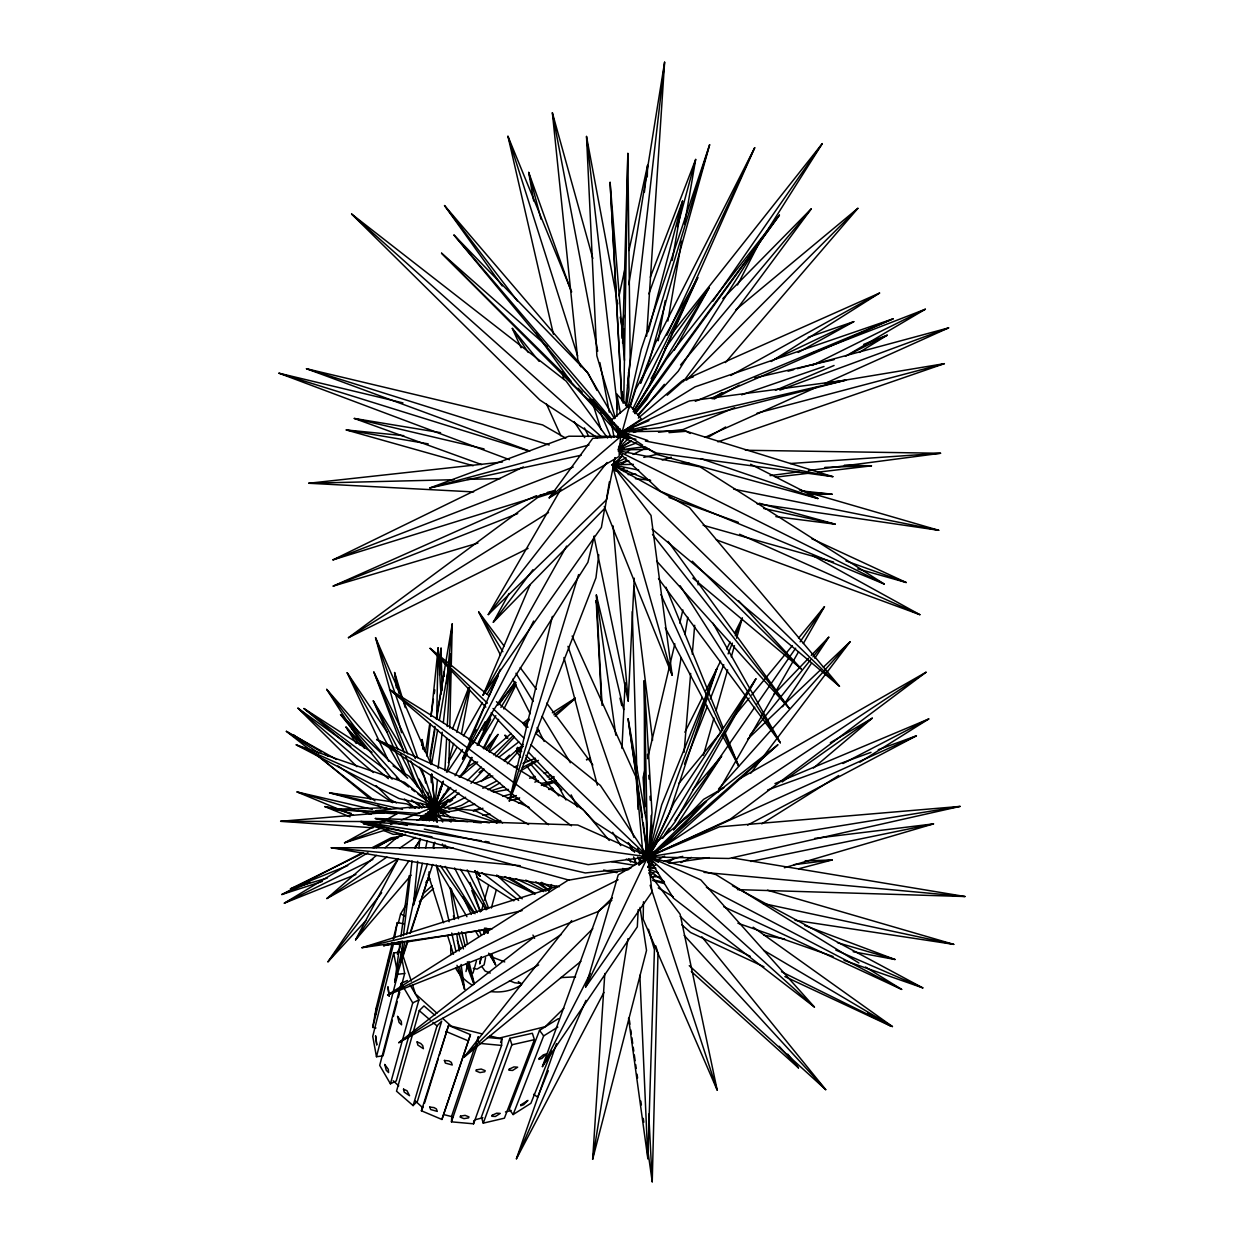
<?xml version="1.0" encoding="UTF-8"?>
<svg xmlns="http://www.w3.org/2000/svg" width="1244" height="1244" viewBox="0 0 1244 1244"><rect width="100%" height="100%" fill="white"/><g stroke="black" fill="none" stroke-linecap="round" stroke-linejoin="round"><path stroke-width="1.5" d="M444.17 675.958L444.201 672.087L436.597 719.265M623.742 402.916L627.847 153.416L630.179 359.687L625.608 405.264M643.475 901.744L643.164 919.207L717.182 1090.086L680.126 914.231L648.746 872.93M436.924 821.864L434.933 802.769M436.706 717.524L438.152 647.782L431.108 716.264M449.488 739.667L448.882 764.765L446.441 772.042M449.768 728.082L451.152 670.174M451.245 666.317L452.272 623.85L436.24 718.83M647.284 177.006L647.564 165.39L628.951 250.495M647.346 1147.201L652.229 1181.8L657.998 953.168L655.79 945.891M622.622 343.188L627.847 153.416M623.602 338.679L623.866 329.085M624.752 298.389L625.126 284.954M628.531 1018.198L647.844 1158.677L654.437 949.654L648.466 929.221M428.853 818.739L428.978 814.929M474.633 1047.65L451.821 1115.588L451.463 1121.839L473.575 1123.814L501.581 1045.426L501.892 1038.833L487.399 1037.48M621.083 430.595L619.092 456.455L549.195 497.849L592.735 438.339L628.5 435.773M621.969 748.422L625.126 682.816M593.979 536.304L628.204 701.072L634.269 578.196M473.575 1123.814L473.746 1120.688M478.069 1041.586L478.334 1036.641L475.861 1043.98M638.203 909.613L637.317 926.858L542.4 1066.59L598.691 911.028L611.924 900.112M444.901 770.534L446.627 738.003M447.249 726.527L450.297 669.116M450.499 665.276L451.106 653.8L439.365 720.229M431.139 819.796L431.481 814.011M439.505 675.181L441.06 648.186L438.51 665.229M640.007 907.405L646.522 950.432L592.642 1159.315L604.817 973.508M646.631 336.175L664.607 62.2L628.795 284.643M617.584 437.033L618.315 427.547L583.078 390.569L454.029 235.085L587.339 372.438L614.443 418.622M433.534 802.707L431.637 819.936L433.472 814.354M443.89 675.927L444.201 672.087M684.091 752.293L690.669 673.408M692.27 654.173L694.681 625.312M698.039 584.898L698.366 581.057M421.623 745.28L422.136 739.574L424.406 750.925M427.501 863.709L413.474 904.948L417.673 861.268M418.964 847.973L419.866 838.472M442.708 822.02L434.856 806.641L437.421 779.708M446.58 683.5L452.272 623.85M426.987 756.212L430.315 723.884M621.409 430.719L620.803 436.38L549.195 497.849M433.985 804.775L432.896 814.338L442.677 819.174L467.791 821.6M438.106 768.465L442.226 732.156M443.315 722.608L451.106 653.8M407.581 940.697L400.397 962.498L402.807 941.413M403.476 935.659L412.028 860.879M627.489 385.609L664.607 62.2M644.392 192.26L647.564 165.39M598.768 554.793L595.954 577.807L509.309 801.105L552.367 616.371M407.737 941.786L394.737 982.2L400.164 942.237M400.941 936.53L409.229 875.62M626.416 406.99L628.935 389.761L628.5 372.329M425.448 752.34L429.709 723.93M430.844 716.357L433.394 699.315M434.249 693.639L434.809 689.845M623.85 315.323L622 326.83L622.016 338.29M592.642 1159.315L628.002 938.676M430.517 757.005L434.762 730.586M609.404 481.708L605.082 508.034L493.308 622.233L509.091 593.497M681.137 657.563L648.171 856.961L651.949 892.01L585.629 987.067L618.206 874.89L648.171 856.961L926.002 672.242L737.303 780.112M684.946 634.549L687.808 617.288M434.965 726.434L430.16 754.921L431.03 764.5M604.662 508.438L601.396 527.425L483.03 695.163L530.099 584.727M667.872 321.03L681.619 241.18M684.558 224.075L695.676 159.434L650.317 277.241M658.231 340.763L665.213 300.597M672.195 260.431L682.521 201.139L648.886 293.879M431.652 763.894L437.686 729.715M375.968 1027.995L372.702 1027.404L376.279 1007.5L392.295 942.905M394.612 937.789L397.318 922.597L404.238 923.888M461.462 733.898L469.703 690.078M615.034 457.916L606.574 499.668L488.254 614.598L560.951 489.094M485.564 957.709L484.103 964.893L477.058 969.123L473.295 968.283M376.123 1010.237C378.471 999.585 373.651 1022.739 375.983 1012.087M388.439 960.617C390.927 949.359 385.858 973.617 388.346 962.374M481.21 956.729L479.733 963.929L481.179 957.274M465.987 971.564L467.091 966.261M413.474 904.948L422.354 863.383M425.588 848.268L427.19 840.711M400.397 962.498L404.891 941.848M406.524 934.337L414.687 896.8M643.972 858.173L646.429 846.853M619.03 295.885L625.234 267.522M394.737 982.2L402.341 948.301M628.422 405.606L641.173 349.455L709.624 144.755L649.15 361.771M644.89 769.958L643.101 777.484L644.952 806.563M647.58 758.669L674.854 643.848M679.768 623.135L682.894 609.964M594.243 536.18L587.899 562.319L462.55 758.887L500.321 669.381M393.213 939.204L397.318 922.597M398.313 923.172L400.615 913.889L406.586 904.03M372.702 1027.404L393.602 943.481L400.537 944.771M400.599 952.08L393.664 952.92L372.733 1036.392L376.481 1056.716L383.012 1055.861L392.373 1020.267M397.38 954.148L398.329 950.463M431.512 819.827L432.446 816.157L430.082 796.969M398.173 954.086L400.07 946.637M376.481 1056.716L397.738 974.301L393.664 952.92M407.394 980.505L401.206 983.429L379.7 1065.377L390.429 1083.819L396.245 1080.974L418.917 999.927L410.271 985.357M393.353 1016.519L397.303 1001.544M398.282 997.797L399.775 992.168M400.755 988.42L404.689 973.446L401.625 957.413M622.264 430.782L620.803 436.38L617.055 437.39M648.233 331.821L682.521 201.139M496.372 889.678L491.318 908.089M620.118 437.266L621.129 433.534M677.42 226.563L695.676 159.434M390.429 1083.819L412.728 1002.882L401.206 983.429M481.335 911.339L483.387 903.921M484.414 900.221L488.534 885.386M629.619 405.093L610.089 421.11L622.187 431.808L641.375 419.041L629.619 405.093L622.187 431.808L642.697 445.181M473 973.119L476.39 961.068M484.025 933.964L485.067 930.263M434.887 1015.306L423.971 1005.929L419.259 1010.641L396.525 1091.175L413.101 1105.589L417.517 1101.049L441.698 1021.153L437.002 1025.911L413.101 1105.589M703.404 755.248L713.932 718.099M716.046 710.682L727.631 669.816M731.317 656.801L734.489 645.667M736.588 638.234L741.859 619.652M448.897 759.991L453.625 743.368M456.781 732.281L469.392 687.932M416.678 820.294L420.363 819.127L434.856 806.641L440.189 788.012M442.537 782.227L432.896 814.338L424.437 816.297L376.092 810.684L415.885 806.672L419.29 808.211M630.102 405.839L709.624 144.755M442.926 781.714L432.896 814.338L427.19 814.478M509.309 801.105L578.6 574.604M421.389 1110.768L448.555 1025.398L470.465 1034.65L441.915 1119.46L421.389 1110.768L423.302 1106.476M424.515 1103.195L438.246 1058.737M439.396 1055.036L448.555 1025.398M439.832 792.444L442.662 783.316M638.918 864.86L641.266 857.489L647.689 858.142L652.929 854.737L638.918 864.86L675.088 837.196L777.78 744.861L684.122 818.334L673.719 829.701M630.117 406.819L635.777 389.108L697.744 277.692L649.088 385.624L633.243 411.733M431.606 819.905L433.347 814.493M410.691 932.611L429.024 875.652L428.978 871.826M441.915 1119.46L470.465 1034.65M669.163 814.043L716.762 668.899L661.699 804.852L647.689 858.142L668.992 840.555L706.452 801.229L657.19 841.644L647.689 858.142L628.111 718.814L646.351 820.791L647.689 858.142L777.78 744.861M409.976 933.435L432.725 864.424M401.206 820.123L434.856 806.641L443.393 781.139M451.463 1121.839L477.369 1045.053M432.99 847.568L434.825 842.188M603.931 992.401L516.431 1158.77L556.488 1043.669M548.557 890.766L551.512 884.531M550.594 889.258L551.885 885.588M500.586 1042.503L501.892 1038.833M646.709 859.526L648.015 855.888M509.869 1038.336L481.397 1117.05L483.263 1123.145L504.411 1118.185L534.407 1039.673L532.37 1033.266L509.869 1038.336L511.89 1044.773L483.263 1123.145M716.762 668.899L647.689 858.142L643.257 822.999M640.396 382.825L655.417 343.017L754.704 147.725L655.743 370.463L651.11 378.689M558.4 1018.649L539.523 1030.359L509.262 1109.306L513.119 1114.562L530.893 1103.304L551.745 1051.149M640.769 383.276L648.451 363.559M513.119 1114.562L543.659 1035.91L557.81 1027.109M650.254 851.596L585.629 987.067M452.474 728.984L468.677 687.714M646.616 859.682L648.046 856.074M684.495 764.003L707.369 706.25M710.231 699.019L723.806 664.731M728.098 653.893L732.374 643.07M735.235 635.855L742.388 617.802L734.535 633.398M548.324 1070.695L537.657 1097.177L533.629 1094.3M647.113 859.744L648.622 856.214M613.712 461.229L615.236 457.699M516.431 1158.77L585.971 1000.378M469.408 739.574L485.347 704.384M489.327 695.598L498.098 676.238M666.846 335.196L754.704 147.725M464.09 772.959L471.429 757.378M477.136 745.28L491.8 714.134M467.153 767.983L472.191 757.534M478.069 745.358L490.649 719.25M668.339 815.737L647.689 858.142L646.289 837.305M632.729 409.058L697.744 277.692M483.278 748.328L490.105 734.489M684.884 732.234L702.3 697.557M705.783 690.622L720.603 661.139M726.698 649.01L730.181 642.075M483.761 748.81L498.611 719.374M503.851 708.987L516.073 684.744M650.27 853.011L647.689 858.142L647.129 847.024M462.55 758.887L533.645 621.036M737.505 284.969L761.421 238.584M542.4 1066.59L590.247 973.554M411.142 875.201L355.582 939.858L398.36 858.702M623.493 431.326L620.803 436.38L568.85 436.224L429.926 487.928L581.166 455.242M443.999 794.076L432.896 814.338L429.056 814.136M654.453 385.827L646.896 399.355L635.109 413.708M674.248 350.31L709.142 287.753L664.965 348.709M483.03 695.163L566.595 546.085M442.802 797.637L448.462 787.53M455.055 775.743L467.293 753.848M472.953 743.756L485.191 721.862M488.643 751.127L497.989 734.473L485.316 748.841M706.452 801.229L647.689 858.142L652.011 812.565L644.252 680.639L647.689 858.142L674.201 802.473L755.901 678.851L675.228 821.6L662.601 838.347M448.322 762.572L456.828 747.566M463.452 735.888L482.361 702.549M487.088 694.214L498.44 674.201M717.85 792.335L798.524 651.84M803.329 643.49L824.445 606.699L798.539 638.141M623.679 431.373L620.803 436.38L656.677 453.096L832.842 476.654L686.299 431.264L668.961 432.617M482.936 730.197L488.768 720.276M618.548 447.016L625.483 435.462M415.107 848.004L420.083 839.793M755.901 678.851L647.689 858.142L647.564 846.604M636.446 406.601L709.142 287.753M433.052 818.412L435.089 815.1M478.629 743.85L495.843 715.689M500.912 707.401L516.104 682.552M620.585 443.859L626.618 434.156M633.569 411.702L666.364 359.314L779.413 215.15L655.526 386.138L634.829 413.086M671.651 333.781L822.253 143.635L678.182 371.256L637.814 414.905M615.002 466.111L622.233 454.682M673.548 829.826L721.582 756.103L692.861 789.8M782.538 706.732L811.57 663.083M814.789 658.231L828.768 637.223L811.275 655.417M447.389 772.042L462.55 749.526M469.05 739.869L476.094 729.715M355.582 939.858L408.841 861.004M365.829 920.669L327.996 961.783L398.064 859.091M647.424 862.03L650.736 857.24M708.271 774.266L754.75 707.23M756.958 704.042L795.678 648.186M800.11 641.795L824.445 606.699M635.451 412.697L638.763 407.923M712.828 301.25L822.253 143.635M440.749 803.297L432.896 814.338L425.324 813.856M486.777 750.116L497.989 734.473M664.731 834.584L669.288 828.317M674.963 820.465L721.582 756.103M634.798 412.402L779.413 215.15M683.236 381.69L811.244 208.868L722.795 298.669M414.703 847.599L420.41 839.887M497.973 705.099L515.265 681.899M499.326 703.871L514.285 683.905M493.308 622.233L532.93 569.736M750.598 773.395L850.025 641.842L823.372 667.173M327.996 961.783L381.675 892.741M488.254 614.598L607.056 462.488M580.886 961.348L464.012 1057.198L571.711 920.576M749.805 735.406L810.544 659.88M812.985 656.863L828.768 637.223M678.851 783.456L720.805 732.514M733.151 717.539L749.183 698.071M751.656 695.069L792.366 645.636M409.245 807.931L434.856 806.641L450.67 787.514M459.192 777.205L467.713 766.91L475.846 761.701M624.535 431.917L620.803 436.38L571.198 382.11L536.133 333.236M638.234 415.558L664.358 384.334M680.546 365.005L811.244 208.868M725.408 362.579L857.862 208.323L735.95 309.678M718.519 789.023L850.025 641.842M507.365 763.723L522.807 746.54M651.592 853.866L647.689 858.142L651.98 828.846L651.172 815.458M470.994 783.331L484.149 769.305M495.983 756.679L514.41 737.054M524.921 725.827L527.565 723.013M773.612 694.618L808.584 658.216M650.814 854.208L648.171 856.961L588.194 864.673L424.313 829.126M685.133 818.568L703.606 799.363L723.821 787.81M619.31 447.576L628.904 437.95M686.486 380.197L857.862 208.323M435.042 813.56L429.398 820.776L421.141 816.328M464.012 1057.198L592.782 928.693M563.874 1008.293L545.214 1026.689L498.999 1038.18L489.825 1035.863M651.809 854.084L654.562 851.378M448.089 799.472L432.896 814.338L427.501 812.798M467.417 780.548L481.226 767.019M493.65 754.859L512.979 735.935M524.019 725.112L529.54 719.701M612.39 897.857L598.597 911.354L387.615 994.982L567.933 880.317L628.873 869.525M435.058 817.852L437.748 815.286M747.613 739.154L820.558 669.832M482.921 780.33L488.519 775.028M503.898 760.442L509.48 755.139M419.352 901.527L433.518 888.418M648.311 862.916L655.339 856.416M648.311 862.978L651.11 860.428M621.627 464.245L625.903 460.373M625.157 432.523L620.803 436.38L592.595 399.448M667.173 395.25L684.573 379.824L879.57 293.055L771.233 361.506M481.241 781.496L489.918 773.83M504.395 761.064L523.211 744.456M536.226 732.949L539.118 730.399M555.042 716.342L575.303 698.459M422.758 894.016L432.134 885.712M425.821 882.307L429.849 878.762M621.72 464.587L626.027 460.809M397.318 859.137L326.892 898.526L376.341 855.421M385.065 847.802L398.158 836.388L405.544 834.304M638.374 418.046L682.489 380.54L693.421 376.776M460.14 776.847L477.649 761.966M489.327 752.06L511.222 733.462M522.915 723.542L528.747 718.581M813.483 768.014L872.262 718.177L830.354 742.699M604.273 506.463L672.18 675.274L651.016 515.389L612.172 464.774L622.435 456.113M625.359 453.64L629.759 449.939M458.927 792.988L432.896 814.338L427.796 812.037M625.297 432.694L620.803 436.38L613.743 422.758M538.636 964.955L398.795 1042.674L534.749 936.53M450.281 816.981L434.856 806.641L404.658 782.398L296.259 744.861L398.92 798.524L434.856 806.641L456.221 790.158M479.111 772.508L483.683 768.979M498.937 757.207L518.779 741.906M553.86 714.833L575.226 698.366M926.002 672.242L730.337 819.143L648.171 856.961L375.346 818.49L577.776 825.036L700.807 879.897L814.431 1007.049L673.377 898.106L648.171 856.961L600.401 785.446L535.604 733.276M528.062 548.386L348.444 637.706L537.641 497.538L554.155 492.235M440.5 808.755L432.896 814.338L427.734 804.417M443.548 806.532L446.58 804.308M449.628 802.069L452.661 799.845M650.845 874.874L654.017 872.635M668.246 862.558L674.575 858.08M782.118 781.978L872.262 718.177M326.892 898.526L386.915 857.023M399.542 848.284L415.341 837.367M624.006 434.234L620.803 436.38L618.081 427.221M631.035 440.625L618.175 449.239L631.346 441.091M398.795 1042.674L561.355 934.384M552.336 712.796L575.132 698.226M712.143 398.842L721.986 392.622M761.732 823.886L838.689 775.541M859.977 762.168L928.739 718.97L774.965 783.58M348.444 637.706L548.526 512.528M859.184 352.456L887.221 335.196L863.818 344.324M355.908 874.501L284.347 903.144L367.944 852.7M376.139 847.755L389.263 839.84L396.712 838.347M708.987 436.799L725.641 426.987M845.454 356.328L925.334 309.227L811.523 353.389M469.719 800.545L461.337 805.443L448.897 809.331M488.146 789.784L499.886 782.927M519.992 771.187L538.434 760.411M435.695 814.338L432.446 816.157L422.773 815.442M714.009 399.122L739.263 385.111M798.197 352.441L853.773 321.636L808.211 337.311M625.872 433.565L620.803 436.38L619.916 428.682M629.262 431.699L632.636 429.818M730.741 375.486L879.57 293.055M388.937 828.955L344.541 842.826L375.128 825.892M380.229 823.077L398.92 812.721M747.628 825.083L916.377 735.826L878.264 749.712M441.511 809.844L432.896 814.338L428.48 803.671M444.948 808.04L465.614 797.249M482.812 788.245L496.589 781.045M522.402 767.564L536.18 760.364M322.274 881.452L281.828 894.514L362.02 852.933M372.251 847.63L391.02 837.896L402.278 835.984M649.244 864.145L652.68 862.372M656.101 860.584L664.669 856.136M843.012 763.505L928.739 718.97M549.024 779.397L554.171 776.769M620.896 469.781L624.364 468.039M849.17 354.431L887.221 335.196M651.996 877.207L655.417 875.481M681.059 862.558L691.322 857.396M387.615 994.982L618.112 879.803M628.92 460.855L612.172 464.774L689.503 507.645L839.467 686.221L612.172 464.774L626.09 457.854M633.056 454.402L645.232 448.353M812.254 365.394L925.334 309.227M284.347 903.144L372.873 859.464M327.219 878.077L290.474 888.838L363.388 853.011M373.806 847.895L392.902 838.503L398.484 837.616M554.808 491.022L333.003 559.862L523.335 466.951M412.728 1002.882L418.917 999.927M774.825 359.205L853.773 321.636M296.259 744.861L434.856 806.641L455.413 797.109M658.76 852.171L648.171 856.961L594.632 822.035L528.311 751.998M662.29 850.585L916.377 735.826M705.053 437.344L818.008 386.589M825.067 383.416L948.612 327.887L797.435 368.675M477.945 543.068L333.221 586.079L536.491 495.687M710.977 398.36L893.13 318.806L695.023 386.868L622.187 431.808L572.162 384.318L441.573 253.201L547.407 346.594M534.827 782.149L538.403 780.61M547.313 776.769L550.89 775.23M586.577 759.851L590.138 758.311L586.468 759.509M281.828 894.514L310.114 882.369M734.551 407.705L683.018 429.569L658.511 432.243M775.432 390.352L834.071 365.472M648.933 420.659L622.187 431.808L589.096 399.091M695.272 401.33L893.13 318.806M475.037 783.362L492.795 775.976M514.13 767.113L517.675 765.651M523.009 763.427L535.449 758.265M290.474 888.838L347.714 865.606M344.541 842.826L381.737 827.929M390.585 824.368L395.903 822.253M333.221 586.079L517.706 513.585M333.003 559.862L573.22 467.06M618.377 449.644L636.524 442.957M779.864 390.103L948.612 327.887M767.564 790.018L871.002 752.356M472.953 810.777L480.184 808.227M507.35 798.71L516.4 795.538M543.566 786.021L556.239 781.59M628.127 433.861L620.803 436.38L635.948 439.256M637.286 430.704L642.775 428.822M741.626 394.83L824.01 366.498M717.897 441.838L944.367 363.652L826.218 383.292M633.212 428.029L622.187 431.808L647.797 440.531M496.232 822.937L499.886 821.693M491.038 790.889L503.882 786.659M529.586 778.215L535.091 776.411M544.266 773.395L547.935 772.182M492.095 928.848L361.957 947.695L557.11 886.35M628.049 434.094L620.803 436.38L628.344 435.555M633.491 432.399L646.18 428.418M436.457 813.218L432.896 814.338L427.827 792.304M440.018 812.114L443.564 811.01M623.508 471.507L627.178 470.403M662.119 459.953L671.309 457.201M784.373 867.768L933.513 823.886L814.664 838.409M473.762 810.886L482.936 808.273M510.46 800.467L519.634 797.87M548.993 789.536L552.663 788.494L548.806 788.867M402.729 942.594L383.603 945.642L394.752 942.47M436.131 815.115L432.446 816.157L426.832 814.882M456.439 809.377L474.897 804.168M502.592 796.347L511.828 793.75M541.358 785.415L556.13 781.248M539.569 495.376L554.544 491.162M655.666 854.877L648.171 856.961L530.768 744.627M788.09 371.194L793.703 369.686M429.926 487.928L588.987 444.963M649.617 865.326L653.302 864.331M664.343 861.346L682.754 856.37M620.321 449.333L624.053 448.338M757.052 413.179L944.367 363.652M798.617 868.794L832.174 859.962L805.132 860.91M475.379 1119.678L482.905 1117.734M505.484 1111.934L511.128 1110.472M845.578 380.229L660.3 427.578L622.187 431.808L689.269 400.972L845.578 380.229L622.187 431.808L685.149 430.828L690.311 433.456M547.391 492.375L554.762 490.649M643.801 457.372L658.682 453.904M383.603 945.642L402.434 941.226M754.937 377.927L834.118 359.625M361.957 947.695L522.091 910.608M814.431 1007.049L648.171 856.961L719.498 826.809L960.073 806.407L728.922 858.484L648.171 856.961L647.797 851.145M511.89 1044.773L534.407 1039.673M440.392 812.721L444.139 811.912M507.754 798.181L515.249 796.564M548.931 789.302L552.663 788.494M750.801 861.47L933.513 823.886M494.988 821.631L500.679 820.496M513.648 799.876L519.339 798.757M493.246 792.195L508.454 789.411M540.767 783.502L555.959 780.719M436.535 813.731L432.896 814.338L432.15 799.426M440.174 813.125L458.352 810.093L497.118 822.735M960.073 806.407L648.171 856.961L651.296 859.2M406.555 941.988L483.107 929.812M486.933 929.206L490.774 928.599M647.937 866.275L655.619 865.202M669.039 863.305L709.329 857.614M770.036 475.612L798.772 471.849M808.351 470.59L940.542 453.267L745.358 450.25M644.921 446.705L618.455 450.079L649.368 449.239M452.07 819.096L448.244 819.563L451.012 822.051M482.656 815.271L490.307 814.307M397.738 974.301L404.689 973.446M793.905 864.673L832.174 859.962M775.463 477.167L810.015 473.093M817.697 472.191L871.453 465.831L844.396 465.178M473.622 491.924L308.745 483.263L502.421 462.006M630.832 868.203L585.318 872.961L360.791 821.538L438.043 826.249M373.169 827.82L280.631 821.304L384.163 812.659M628.08 474.586L635.793 474.057M790.096 463.53L940.542 453.267M437.997 815.862L432.446 816.157L429.024 814.525M560.609 977.613L575.568 976.851M402.403 833.962L393.197 834.335L384.194 830.681M824.834 467.386L871.453 465.831M518.406 802.986L522.247 802.862M396.572 813.918L333.034 809.253L386.651 807.76M308.745 483.263L453.936 479.702M467.48 479.375L500.383 478.567M650.565 480.977L612.172 464.774L633.367 464.354M681.51 463.421L689.207 463.266M651.467 876.833L659.211 876.678M810.886 494.459L832.018 494.195L801.26 490.898M559.411 886.661L331.277 847.739L452.987 847.786M280.631 821.304L384.754 821.6M436.644 814.369L432.896 814.338L436.675 814.913M737.474 889.615L965.002 896.52L732.296 857.894M333.034 809.253L396.416 812.472M376.092 810.684L419.648 813.483M806.936 492.391L832.018 494.195M569.177 880.177L363.357 823.59L378.782 824.959M647.968 867.177L655.697 867.892M704.026 872.371L965.002 896.52M479.795 1043.389L501.581 1045.426M331.277 847.739L520.303 865.7M473.591 822.16L481.319 822.906M473.14 465.738L346.267 429.957L403.802 435.664M431.606 804.821L434.856 806.641L474.85 810.559L499.139 822.564M635.357 478.676L650.534 480.262M522.34 983.615L514.674 982.76L509.449 980.692M775.867 516.633L835.237 524.191L759.244 503.229M390.709 809.409L329.582 792.832L406.85 803.919L415.387 807.994M757.052 503.758L938.707 530.286L799.41 489.872M647.937 867.379L655.635 868.514M440.438 815.473L489.436 822.859M795.04 920.296L953.744 944.367L767.486 890.206M360.791 821.538L481.381 840.804M485.222 841.426L489.047 842.032M611.55 861.625L634.533 865.295M481.646 464.603L354.307 418.451L440.578 432.679M346.267 429.957L428.2 443.859M350.015 816.826L324.824 806.61L336.067 808.584M339.814 809.253L343.546 809.906M763.707 935.146L784.637 939.018M853.151 951.722L895.011 959.497L804.868 925.536M645.418 441.045L832.842 476.654M363.357 823.59L432.01 836.87M603.635 870.054L616.993 872.635M618.47 450.701L700.154 466.904L884.189 584.011L660.533 491.318L619.403 452.971M612.172 464.774L638.763 470.108M733.68 489.141L938.707 530.286M653.116 879.897L664.452 882.323M762.774 903.408L953.744 944.367M375.346 818.49L407.363 825.441M763.66 508.469L835.237 524.191M329.582 792.832L402.527 809.362M353.42 815.333L297.067 791.962L372.345 809.377M354.307 418.451L484.04 448.913M529.742 451.074L306.475 368.722L542.602 424.904L565.787 438.199M509.465 459.674L278.998 373.2L402.947 402.901M443.735 1114.593L453.018 1116.925M482.485 1033.997L451.277 1026.113L442.662 1018.354M324.824 806.61L351.135 813.312M419.85 818.754L425.432 820.247M652.929 880.565L664.125 883.567M750.645 464.245L817.868 498.533L656.879 454.433L645.838 447.234M703.109 525.248L833.542 562.024M857.769 568.85L906.207 582.503L811.648 538.636M837.476 942.657L895.011 959.497M297.067 791.962L354.478 809.222M358.179 810.342L371.147 814.245M278.998 373.2L529.12 451.09M306.475 368.722L549.179 444.979M700.823 458.616L817.868 498.533M737.894 923.204L833.107 956.512M844.085 960.352L922.815 987.891L732.421 885.759M669.008 497.491L738.345 522.34M845.998 560.92L906.207 582.503M417.922 793.936L434.856 806.641L449.348 811.959M716.357 539.849L919.86 614.676L813.234 555.897M490.665 956.512L504.722 961.939M490.26 973.072L485.036 971.004L481.786 966.479M445.865 1031.4L467.806 1040.668M649.43 869.136L658.309 872.993M835.828 950.105L922.815 987.891M626.307 859.075L636.99 863.725M502.592 822.937L376.668 739.48L529.12 807.325M739.589 534.251L919.86 614.676M515.622 878.684L543.628 891.559M723.713 906.736L901.651 989.4L865.497 967.039M763.894 966.775L690.56 932.502L681.821 924.79M784.84 976.571L891.326 1026.362L880.037 1018.867M496.543 875.807L534.889 893.938M750.288 956.325L691.353 927.215L680.219 916.377M781.496 971.735L892.43 1026.549L753.195 927.2M618.299 451.183L884.189 584.011M622.762 868.436L626.183 870.162M658.449 862.325L648.171 856.961L715.953 874.594L858.92 962.98M706.405 887.376L901.651 989.4M400.615 913.889L405.233 916.346M396.401 802.862L389.807 799.27L376.092 785.664M525.745 880.114L546.007 891.17M867.566 1013.16L891.326 1026.362M376.668 739.48L528.591 824.492M310.798 750.521L286.369 731.332L336.502 759.462M504.986 876.585L535.044 893.674M541.575 882.338L549.832 887.112M658.278 887.936L673.331 896.846M763.645 950.307L892.43 1026.549M299.198 739.869L293.273 734.94L321.341 751.967M324.637 753.973L327.95 755.979M437.25 819.081L429.46 813.84M548.448 824.71L389.59 689.518L517.768 768.963M521.049 771L583.498 809.704M509.216 877.502L535.138 893.565M476.607 877.3L513.834 900.843M388.361 778.651L304.002 708.551L372.003 752.356M393.042 765.915L409.229 776.349L422.649 792.21M597.4 437.748L539.912 400.055L351.617 214.046L566.16 381.13L607.601 438.012M453.36 819.05L456.455 821.118M286.369 731.332L318.542 752.947M337.855 765.931L392.544 802.675M535.884 881.872L548.588 890.595M293.273 734.94L299.555 739.449M356.904 766.631L297.985 708.178L350.777 746.384M648.777 870.271L664.374 881.763M389.59 689.518L571.478 825.798M304.002 708.551L385.593 769.709M396.37 777.795L408.685 787.017M411.764 789.334L414.843 791.635M481.957 872.619L518.67 900.438M411.593 799.97L422.011 808.056M313.861 752.915L374.957 800.887M485.844 707.167L430.129 648.342L488.892 695.66M496.434 701.725L528.078 727.211M316.971 754.657L370.323 799.037M377.741 805.195L380.695 807.667M652.011 529.073L839.467 686.221M692.846 578.071L801.276 668.93L738.578 600.712M297.985 708.178L373.371 772.524M404.424 799.006L414.765 807.838M423.644 815.411L429.553 820.465M419.259 1010.641L430.175 1020.033M432.912 1022.381L437.002 1025.911M540.502 883.084L548.962 890.502M518.328 981.532L521.174 984.082M351.617 214.046L602.096 437.406M691.306 971.486L798.461 1067.865L787.701 1054.15M436.924 1013.191L415.418 993.816L412.464 984.781M689.269 965.671L825.736 1089.666L701.834 936.779M393.182 1080.772L398.749 1085.856M415.434 1101.064L422.385 1107.409M496.745 875.03L522.185 898.821M392.14 779.164L340.545 714.585L407.69 778.169M425.09 795.103L444.279 815.629M430.129 648.342L487.43 703.171M493.028 708.52L523.771 737.941M507.241 738.438L505.017 735.297L507.801 737.972M517.504 747.317L521.656 751.314M525.823 755.326L561.884 790.018M441.573 253.201L571.183 381.364M578.071 388.175L582.208 392.264M692.286 561.215L801.276 668.93M474.99 870.784L480.2 876.274L477.416 871.375M491.162 712.781L522.993 746.4M356.188 743.446L346.019 727.087L364.508 746.633M684.184 935.41L825.736 1089.666M616.962 416.32L616.806 394.146L629.169 407.783M340.545 714.585L398.795 778.962M420.799 803.282L424.671 807.574M428.558 811.865L437.219 822.16M656.599 561.028L789.225 708.349L668.059 541.389M779.117 1046.266L798.461 1067.865M505.017 735.297L507.583 738.19M516.555 748.297L520.396 752.62M525.528 758.405L528.078 761.281M530.644 764.174L558.836 795.942M420.69 817.51L423.224 820.371M364.321 748.188L326.721 689.378L387.335 758.871M502.218 285.964L444.543 205.571L588.179 373.387L596.996 390.414M454.029 235.085L612.157 420.068M427.361 817.355L429.802 820.262M584.727 811.166L609.233 840.446M521.065 347.76L512.31 328.4L539.103 361.366M476.623 871.764L480.2 876.274M346.019 727.087L360.371 745.249M652.509 534.485L789.225 708.349M526.616 727.009L523.04 722.422L526.321 727.211M444.543 205.571L517.395 300.97M500.492 655.09L478.691 611.939L504.053 645.947M520.194 667.608L536.335 689.254M546.722 703.155L592.844 765.013M326.721 689.378L359.081 732.84M421.467 816.67L423.784 819.765M539.523 1030.359L543.659 1035.91M658.496 578.553L780.33 742.761L712.999 623.228M430.237 813.109L432.446 816.157L433.752 821.196M516.151 750.972L520.614 757.254M527.285 766.646L538.419 782.321M418.855 804.277L421.063 807.449M426.599 815.38L429.926 820.138M440.485 865.902L473.653 913.391M484.709 929.237L486.933 932.394M388.672 761.344L347.169 672.724L387.133 732.156M512.31 328.4L528.28 352.487M574.059 421.56L584.711 437.624M628.236 842.546L634.58 852.249M637.752 857.116L640.924 861.968M680.157 585.768L780.33 742.761M444.901 844.909L446.969 848.159M460.342 869.245L486.093 909.799M445.181 866.399L475.053 913.702M484.32 928.382L487.415 933.264M405.684 775.059L373.278 700.87L403.305 749.914M478.691 611.939L502.871 651.701M515.965 673.253L533.085 701.414M542.151 716.326L570.358 762.727M612.67 832.314L620.74 845.578M628.795 858.826L630.801 862.139M436.271 865.249L466.92 916.688M475.814 931.616L478.784 936.592M488.659 953.184L495.578 964.8L491.66 953.821M418.762 778.977L434.856 806.641L431.901 774.079M614.054 468.071L615.951 471.352M347.169 672.724L403.398 772.617M427.221 814.944L430.082 820.029M552.896 776.365L565.958 799.954M426.086 804.479L427.905 807.807M429.724 811.15L433.036 819.889M665.229 627.722L720.478 731.767M722.282 735.173L738.594 765.884L724.785 731.938M426.008 801.12L413.941 777.982L405.793 756.445M373.278 700.87L398.002 749.043M400.661 754.206L417.44 786.892M426.257 804.106L428.029 807.543M429.802 810.995L432.446 816.157L431.108 810.482M467.122 869.867L487.181 909.177M442.366 843.992L444.108 847.428M454.589 867.985L477.261 912.536M485.113 927.962L487.726 933.109M584.416 427.889L588.77 436.473M512.715 679.24L530.162 713.761M537.128 727.569L544.11 741.377M571.151 794.869L577.263 806.952M462.986 897.033L471.352 914.418M478.862 930.045L481.366 935.27M490.571 954.381L495.578 964.8M404.424 752.853L373.869 672.071L415.325 758.576M419.461 767.221L424.437 777.609L425.712 783.114M660.968 594.601L722.577 730.57M724.179 734.1L738.594 765.884M546.536 404.113L560.857 435.804M572.147 636.042L636.011 777.22L643.412 859.2M401.563 732.669L375.548 637.674L430.362 762.727M580.824 366.762L577.776 359.656L552.367 112.8L592.844 258.488M600.588 412.992L611.239 437.872M373.869 672.071L407.814 753.88M410.769 760.986L426.257 798.337M553.409 334.185L507.956 136.296L571.68 291.905M425.277 817.106L426.692 820.574M665.975 587.215L723.339 728.362M471.756 890.377L480.293 911.961M486.684 928.148L488.114 931.756M457.201 940.417L460.669 949.499M466.205 964.007L473.824 983.957M474.881 870.691L488.69 908.524M469.999 882.369L480.386 911.261M486.87 929.315L488.177 932.922M533.723 200.984L528.7 172.418L570.343 289.028M483.185 930.014L484.491 933.684M375.548 637.674L417.642 757.58M421.467 768.481L434.856 806.641L431.544 774.172M567.964 646.351L633.942 837.43M637.752 848.455L639.665 853.959M650.145 885.277L717.182 1090.086M402.45 954.07L411.282 981.174M507.956 136.296L577.636 355.893M593.45 405.715L601.054 429.709M428.325 874.719L443.533 922.799M447.638 935.752L453.485 954.241M456.999 965.328L464.618 989.384L461.089 964.489M629.588 844.101L631.299 849.59M633.585 856.914L635.871 864.238M396.401 687.979L394.612 672.553L402.481 698.397M403.6 702.098L405.295 707.634M453.376 915.786L454.495 919.456M458.414 932.347L463.452 948.923M467.371 961.814L474.088 983.911M615.36 418.062L596.856 355.815L586.515 136.451L616.34 296.29M612.717 466.624L672.18 675.274M631.672 847.211L632.698 850.943M634.751 858.407L636.29 864.005M528.7 172.418L541.062 219.239M563.967 657.547L597.353 785.197M429.615 816.297L430.564 819.905M601.474 701.227L596.171 600.665L597.54 606.279M619.947 698.086L621.767 705.581M451.323 888.931L458.538 918.725M461.679 931.756L465.287 946.637M468.895 961.534L474.306 983.864M602.065 705.395L596.358 595.021L623.695 709.578M562.07 371.878L563.796 379.42M436.271 865.326L449.162 921.711M451.727 933L456.019 951.784M459.456 966.821L464.618 989.384M394.612 672.553L399.044 693.437M616.806 394.146L620.429 412.992M552.367 112.8L597.711 351.166M599.888 362.61L609.311 412.184M611.846 425.526L614.023 436.971M617.055 300.099L617.755 303.894M620.243 317.22L621.658 324.824M465.443 933.358L467.464 944.414M429.693 814.245L430.688 819.858M433.861 801.043L434.856 806.641M628.111 718.814L642.433 817.324M596.171 600.665L597.82 612.188M629.433 1020.36L629.977 1024.201M630.801 1029.97L631.346 1033.811M631.874 1037.651L632.698 1043.421M633.243 1047.261L633.787 1051.118M634.316 1054.959L635.14 1060.728M635.684 1064.569L636.228 1068.409M637.037 1074.178L637.581 1078.019M640.831 1101.08L641.375 1104.921M643.272 1118.372L643.817 1122.228M450.266 887.921L454.589 918.538M456.766 933.855L459.192 951.085M596.358 595.021L615.811 735.188M631.283 846.542L631.812 850.383M633.725 586.266L652.587 740.211M586.515 136.451L617.724 409.463M433.441 844.645L433.845 848.455M613.105 525.948L628.204 701.072M621.876 400.972L610.104 182.355L624.472 360.418M422.136 739.574L422.804 749.152M438.152 647.782L440.967 694.105M647.518 754.237L647.751 758.062M648.777 775.292L649.01 779.117M650.037 796.331L650.27 800.156M610.104 182.355L621.844 399.402M648.762 1114.111L652.229 1181.8M430.937 775.168L431.31 782.631M639.851 975.28L647.844 1158.677M632.279 611.613L636.881 772.431M636.99 776.303L637.099 780.175M637.27 785.99L637.939 809.238M639.323 857.676L639.494 863.491M441.06 648.186L442.133 690.607M622.824 395.297L622.949 403.009M644.252 680.639L644.641 812.705M622.124 391.72L622.124 399.355M521.376 984.813A44.069 39.746 17.7 0 1 490.851 991.561M472.673 985.388A44.069 39.746 17.7 0 1 462.162 977.1M460.918 975.731A44.069 39.746 17.7 0 1 455.615 968.112M451.059 954.537A44.069 39.746 17.7 0 1 450.888 945.767M532.945 935.068A44.069 39.746 17.7 0 1 534.593 938.334M375.595 1035.957L376.745 1044.789L375.595 1035.957M387.972 986.99L389.185 996.149L387.972 986.99M384.769 1064.491L386.231 1070.229L388.594 1072.592L388.33 1069.342L384.769 1064.491M397.582 1016.426L399.075 1022.459L401.563 1024.823L401.299 1021.386L397.582 1016.426M403.522 1089.153L404.191 1092.076L409.556 1095.7L407.021 1090.755L403.522 1089.153M417.113 1041.897L417.797 1045.007L423.395 1048.708L422.727 1045.598L420.783 1043.498L417.113 1041.897M429.755 1107.067L430.673 1109.539L437.282 1111.405L436.38 1108.933L434.047 1107.595L429.755 1107.067M444.419 1060.432L445.352 1063.091L452.241 1064.988L451.323 1062.345L448.897 1060.93L444.419 1060.432M460.498 1116.117L460.14 1117.128L463.981 1118.636L468.599 1117.889L468.957 1116.879L465.116 1115.37L460.498 1116.117M476.374 1069.871L476.001 1070.96L479.966 1072.592L484.787 1071.768L485.176 1070.68L481.195 1069.047L476.374 1069.871M492.173 1115.277L491.784 1116.288L495.407 1116.474L500.259 1113.396L496.636 1113.209L492.173 1115.277M509.278 1069.109L508.874 1070.198L512.606 1070.446L517.659 1067.181L513.928 1066.917L509.278 1069.109M521.127 1104.703L520.738 1105.714L523.677 1104.703L527.923 1100.411L521.127 1104.703M539.305 1058.302L538.885 1059.39L541.918 1058.426L546.349 1053.901L543.317 1054.865L539.305 1058.302M651.094 853.431L647.689 858.142L651.125 853.571"/></g></svg>
